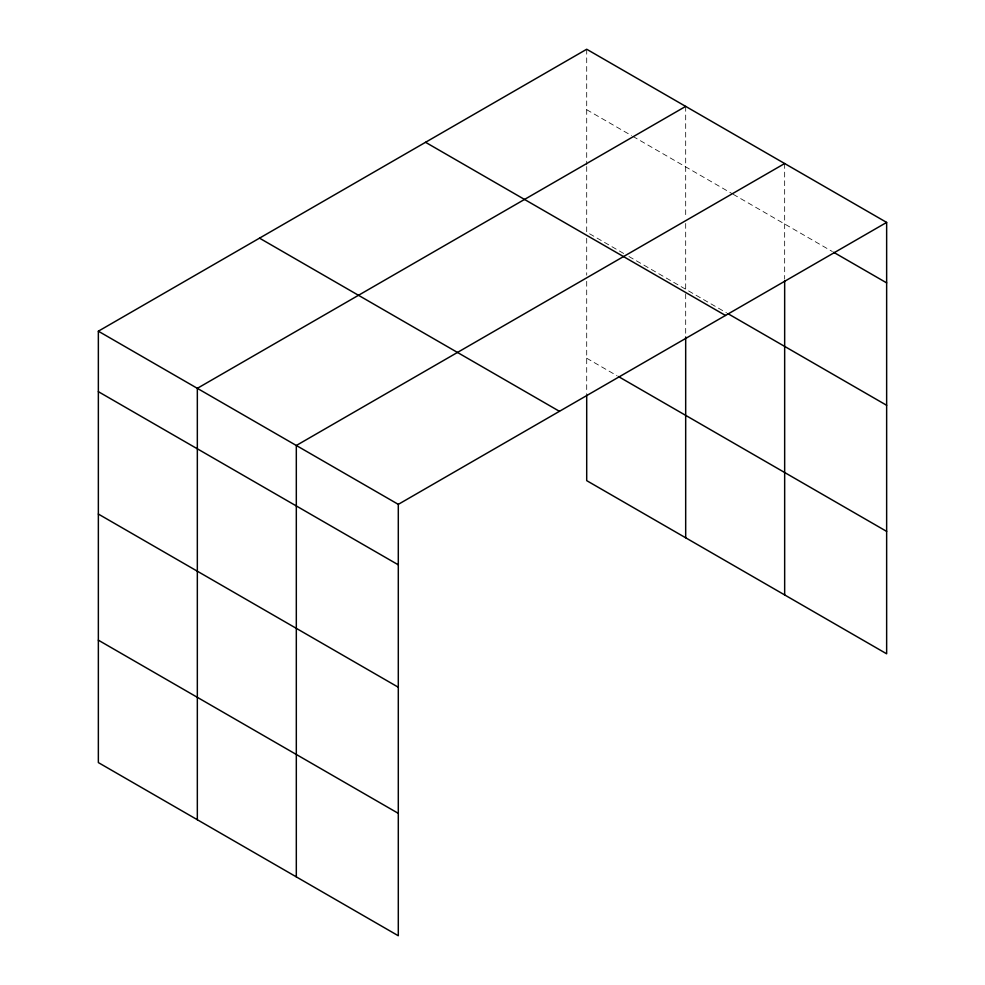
<?xml version="1.0" encoding="UTF-8"?>
<svg xmlns="http://www.w3.org/2000/svg" width="985" height="985" viewBox="0 0 985 985"><rect width="100%" height="100%" fill="white"/><g stroke="black" fill="none" stroke-linecap="round" stroke-linejoin="round"><path stroke-width="0.74" stroke-dasharray="4.92 3.69" d="M586.703 109.717L631.582 135.622M632.899 136.386L731.88 193.528M733.197 194.291L832.337 251.532M623.653 253.453L586.703 232.115L586.703 166.33M628.935 256.506L726.598 312.885M586.703 358.232L617.053 375.753M784.663 163.535L784.663 279.087M685.683 106.392L685.683 217.353M685.683 223.472L685.683 289.27M685.683 293.875L685.683 335.405M586.703 49.25L586.703 164.803M586.703 238.272L586.703 275.184M586.703 281.341L586.703 393.421"/><path stroke-width="1.48" d="M98.352 331.194L398.297 504.357L398.297 935.75L98.352 762.587L98.352 331.194L586.703 49.25L886.648 222.413L886.648 653.806L586.703 480.643L586.703 394.96M685.683 106.392L197.332 388.336L197.332 819.729M784.663 163.535L296.313 445.491L296.313 876.872M398.297 504.357L886.648 222.413M833.667 252.295L886.648 282.88M727.915 313.649L886.648 405.291M425.545 142.296L725.489 315.459M618.383 376.516L886.648 531.395M259.511 238.148L559.455 411.324M98.352 391.661L398.297 564.824M98.352 514.059L398.297 687.234M98.352 640.176L398.297 813.351M784.663 280.614L784.663 594.928M685.683 336.944L685.683 537.785"/></g></svg>
